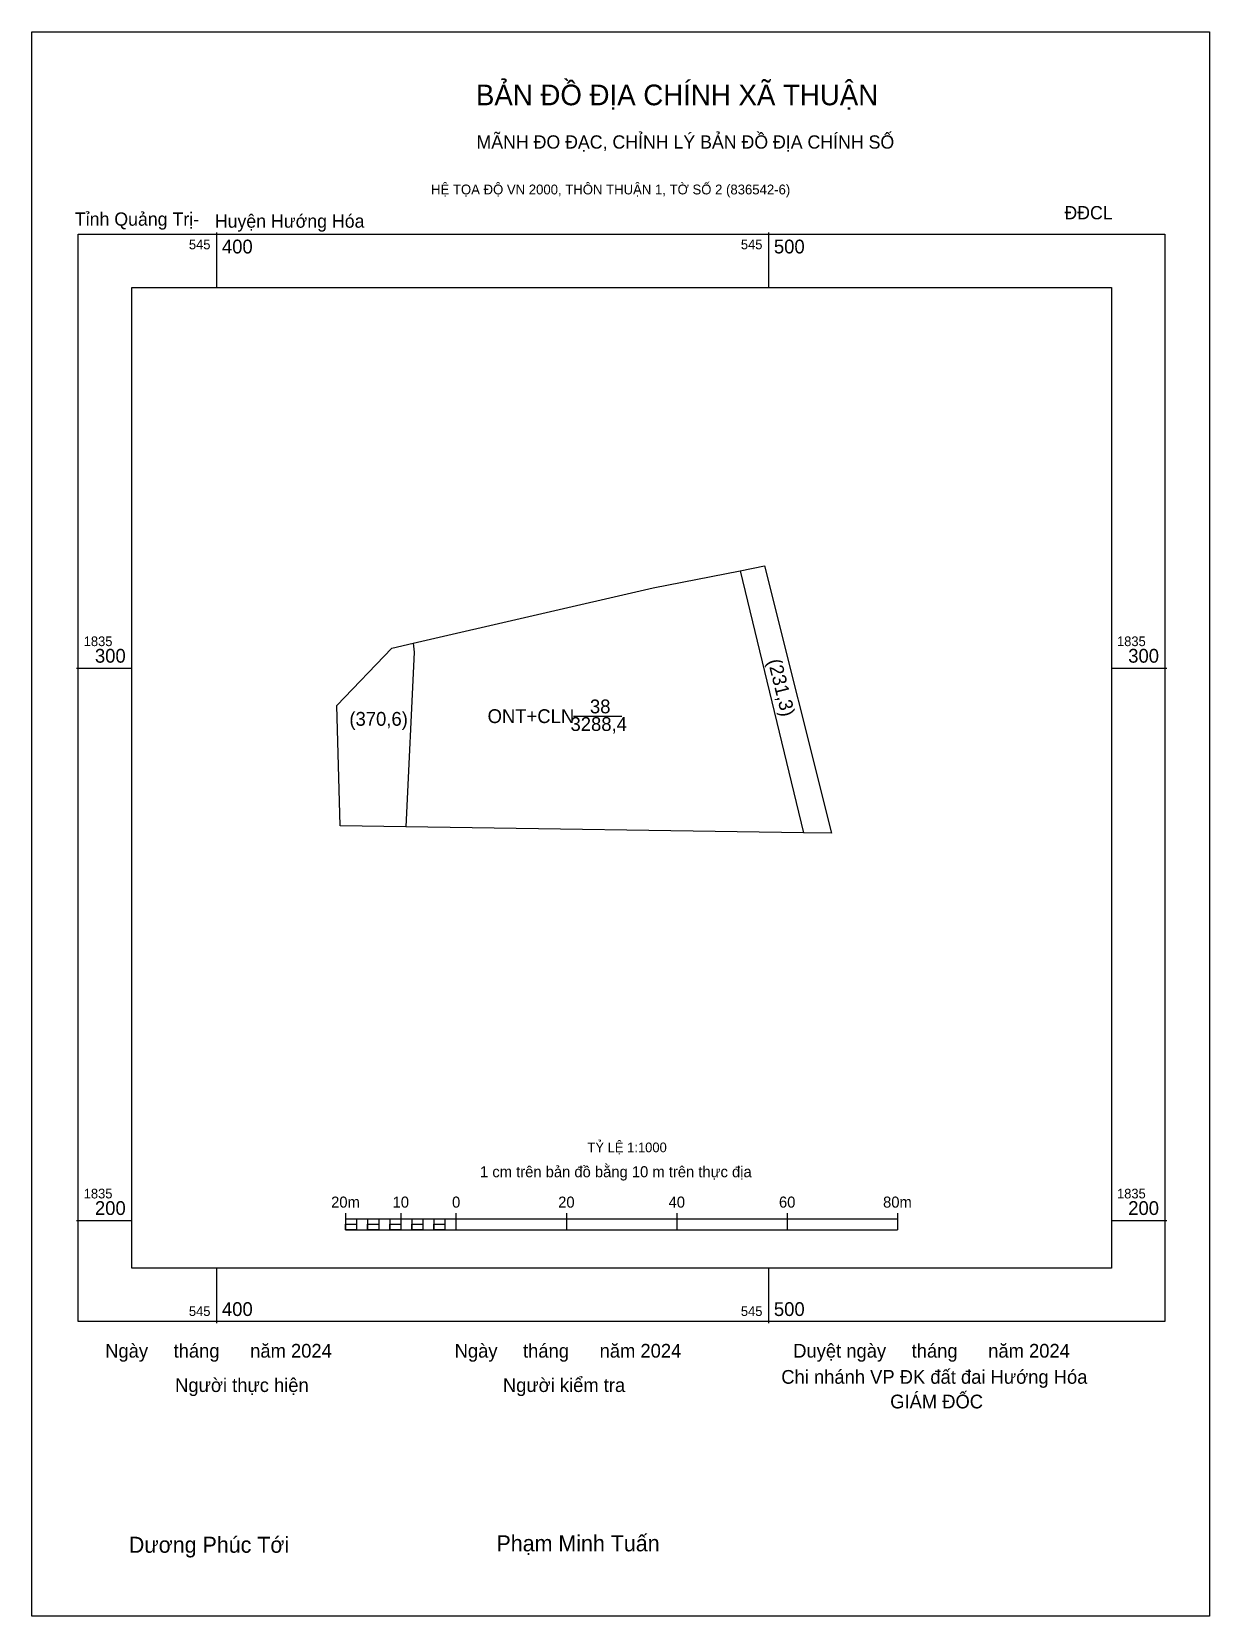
# Model space of a CAD drawing. Extents: x 544373 to 544586, y 1834044 to 1834331.
import ezdxf

# ---------------------------------------------------------------- set-up
doc = ezdxf.new("R2010")
doc.units = 0
for name, color, linetype in [('Level 1', 7, 'Continuous'), ('Level 10', 7, 'Continuous'), ('Level 15', 7, 'Continuous'), ('Level 36', 7, 'Continuous'), ('Level 40', 7, 'Continuous'), ('Level 6', 7, 'Continuous'), ('Level 62', 7, 'Continuous'), ('Level 63', 7, 'Continuous'), ('Level 9', 7, 'Continuous')]:
    doc.layers.add(name, color=color, linetype=linetype)

msp = doc.modelspace()

# ---------------------------------------------------------------- linework, layer by layer
at = {"layer": 'Level 10'}
msp.add_lwpolyline([(544427.86, 1834209.18), (544437.86, 1834219.61), (544441.71, 1834220.5), (544485.19, 1834230.49), (544500.97, 1834233.62), (544505.34, 1834234.49), (544517.52, 1834186.09), (544512.43, 1834186.17), (544440.36, 1834187.27), (544428.49, 1834187.45)], close=True, dxfattribs=at)
at = {"layer": 'Level 15'}
msp.add_lwpolyline([(544372.59, 1834331.21), (544585.95, 1834331.21), (544585.95, 1834044.3), (544372.59, 1834044.3)], close=True, dxfattribs=at)
at = {"layer": 'Level 36'}
for p, q in [((544500.97, 1834233.62), (544512.43, 1834186.17)), ((544470.73, 1834207.3), (544479.52, 1834207.3))]:
    msp.add_line(p, q, dxfattribs=at)
at = {"layer": 'Level 40'}
msp.add_lwpolyline([(544441.71, 1834220.5), (544441.86, 1834218.85), (544440.36, 1834187.27)], dxfattribs=at)
at = {"layer": 'Level 62'}
msp.add_lwpolyline([(544390.71, 1834284.87), (544568.22, 1834284.87), (544568.22, 1834107.36), (544390.71, 1834107.36)], close=True, dxfattribs=at)
at = {"layer": 'Level 63'}
for p, q in [((544406.06, 1834294.87), (544406.06, 1834284.87)), ((544506.06, 1834294.87), (544506.06, 1834284.87)), ((544380.71, 1834215.96), (544390.71, 1834215.96)), ((544568.22, 1834215.96), (544578.22, 1834215.96)), ((544380.71, 1834115.96), (544390.71, 1834115.96)), ((544429.46, 1834117.29), (544429.46, 1834114.29)), ((544429.46, 1834116.29), (544529.46, 1834116.29)), ((544431.46, 1834116.29), (544431.46, 1834114.29)), ((544433.46, 1834116.29), (544433.46, 1834114.29)), ((544435.46, 1834116.29), (544435.46, 1834114.29)), ((544437.46, 1834116.29), (544437.46, 1834114.29)), ((544439.46, 1834117.29), (544439.46, 1834114.29)), ((544439.46, 1834116.29), (544439.46, 1834114.29)), ((544441.46, 1834116.29), (544441.46, 1834114.29)), ((544443.46, 1834116.29), (544443.46, 1834114.29)), ((544445.46, 1834116.29), (544445.46, 1834114.29)), ((544447.46, 1834116.29), (544447.46, 1834114.29)), ((544449.46, 1834117.29), (544449.46, 1834114.29)), ((544449.46, 1834116.29), (544449.46, 1834114.29)), ((544469.46, 1834117.29), (544469.46, 1834114.29)), ((544489.46, 1834117.29), (544489.46, 1834114.29)), ((544509.46, 1834117.29), (544509.46, 1834114.29)), ((544529.46, 1834117.29), (544529.46, 1834114.29)), ((544568.22, 1834115.96), (544578.22, 1834115.96)), ((544429.46, 1834114.29), (544529.46, 1834114.29)), ((544406.06, 1834107.36), (544406.06, 1834097.36)), ((544506.06, 1834107.36), (544506.06, 1834097.36))]:
    msp.add_line(p, q, dxfattribs=at)
for points in [[(544381.02, 1834294.56), (544577.91, 1834294.56), (544577.91, 1834097.67), (544381.02, 1834097.67)], [(544429.46, 1834115.29), (544431.46, 1834115.29), (544431.46, 1834114.29), (544429.46, 1834114.29)], [(544429.46, 1834115.29), (544431.46, 1834115.29), (544431.46, 1834114.29), (544429.46, 1834114.29)], [(544433.46, 1834115.29), (544435.46, 1834115.29), (544435.46, 1834114.29), (544433.46, 1834114.29)], [(544437.46, 1834115.29), (544439.46, 1834115.29), (544439.46, 1834114.29), (544437.46, 1834114.29)], [(544441.46, 1834115.29), (544443.46, 1834115.29), (544443.46, 1834114.29), (544441.46, 1834114.29)], [(544445.46, 1834115.29), (544447.46, 1834115.29), (544447.46, 1834114.29), (544445.46, 1834114.29)]]:
    msp.add_lwpolyline(points, close=True, dxfattribs=at)

# ---------------------------------------------------------------- texts
at = {"layer": 'Level 1'}
for s, p in [('38', (544473.73, 1834207.79)), ('(370,6)', (544430.15, 1834205.54)), ('ONT+CLN', (544455.19, 1834206.03)), ('3288,4', (544470.21, 1834204.6))]:
    msp.add_text(s, height=2.5, dxfattribs=at).set_placement(p)
at = {"layer": 'Level 6'}
msp.add_text('TỶ LỆ 1:1000', height=1.7579, dxfattribs=at).set_placement((544473.28, 1834128.32))
at = {"layer": 'Level 63'}
for s, height, p in [('BẢN ĐỒ ĐỊA CHÍNH XÃ THUẬN', 3.7437, (544453.08, 1834317.89)), ('MÃNH ĐO ĐẠC, CHỈNH LÝ BẢN ĐỒ ĐỊA CHÍNH SỐ ', 2.4022, (544453.18, 1834310.04)), ('HỆ TỌA ĐỘ VN 2000, THÔN THUẬN 1, TỜ SỐ 2 (836542-6)', 1.7782, (544444.95, 1834301.75)), ('545', 1.75, (544401.08, 1834291.81)), ('400', 2.5, (544407.06, 1834291.06)), ('545', 1.75, (544501.08, 1834291.81)), ('500', 2.5, (544507.06, 1834291.06)), ('1835', 1.75, (544382.02, 1834219.96)), ('1835', 1.75, (544569.22, 1834219.96)), ('300', 2.5, (544384.05, 1834216.96)), ('300', 2.5, (544571.25, 1834216.96)), ('1 cm trên bản đồ bằng 10 m trên thực địa', 2, (544453.82, 1834123.79)), ('1835', 1.75, (544382.02, 1834119.96)), ('1835', 1.75, (544569.22, 1834119.96)), ('200', 2.5, (544384.05, 1834116.96)), ('20m', 2, (544426.84, 1834118.29)), ('10', 2, (544437.98, 1834118.29)), ('0', 2, (544448.75, 1834118.29)), ('20', 2, (544467.98, 1834118.29)), ('40', 2, (544487.98, 1834118.29)), ('60', 2, (544507.98, 1834118.29)), ('80m', 2, (544526.84, 1834118.29)), ('200', 2.5, (544571.25, 1834116.96)), ('400', 2.5, (544407.06, 1834098.67)), ('500', 2.5, (544507.06, 1834098.67)), ('545', 1.75, (544401.08, 1834098.67)), ('545', 1.75, (544501.08, 1834098.67)), ('Ngày     tháng      năm 2024', 2.4883, (544385.91, 1834091.13)), ('Ngày     tháng      năm 2024', 2.4883, (544449.22, 1834091.13)), ('Duyệt ngày     tháng      năm 2024', 2.4883, (544510.56, 1834091.13)), ('Người thực hiện', 2.4883, (544398.58, 1834084.91)), ('Người kiểm tra', 2.4883, (544457.96, 1834084.91)), ('Chi nhánh VP ĐK đất đai Hướng Hóa', 2.4883, (544508.4, 1834086.4)), ('GIÁM ĐỐC', 2.488, (544528.13, 1834081.94)), ('Dương Phúc Tới', 2.9024, (544390.2, 1834055.8)), ('Phạm Minh Tuấn', 2.9024, (544456.8, 1834056.06))]:
    msp.add_text(s, height=height, dxfattribs=at).set_placement(p)
msp.add_text('(231,3)', height=2.5, rotation=284.1253, dxfattribs=at).set_placement((544505.93, 1834217.3))
at = {"layer": 'Level 9'}
for s, height, p in [('ĐĐCL ', 2.402, (544559.69, 1834297.24)), ('Tỉnh Quảng Trị-', 2.4022, (544380.42, 1834296.08)), ('Huyện Hướng Hóa', 2.4022, (544405.77, 1834295.72))]:
    msp.add_text(s, height=height, dxfattribs=at).set_placement(p)

doc.saveas('drawing.dxf')
